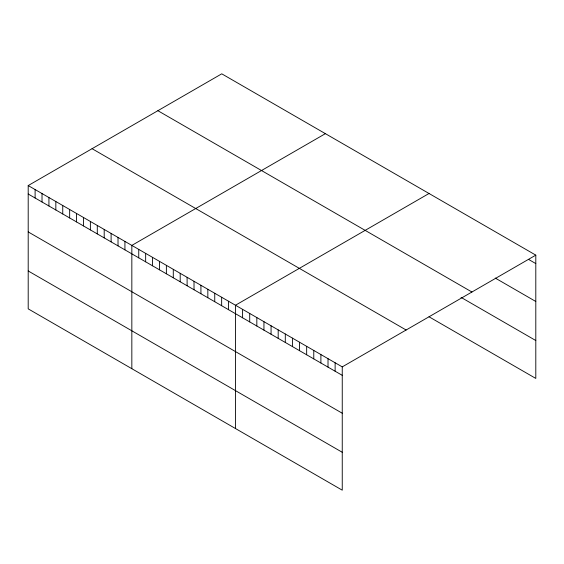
<?xml version="1.0" encoding="UTF-8"?>
<svg xmlns="http://www.w3.org/2000/svg" width="564" height="564" viewBox="0 0 564 564"><rect width="100%" height="100%" fill="white"/><g stroke="black" fill="none" stroke-linecap="round" stroke-linejoin="round"><path stroke-width="0.85" d="M28.2 185.57L342.249 366.882L342.249 490.179L28.2 308.861L28.2 185.57L221.751 73.821L535.8 255.139L535.8 378.43L429.021 316.785M325.386 133.661L131.835 245.403L131.835 368.694M429.021 193.494L235.47 305.237L235.47 428.527M342.249 366.882L535.8 255.139M528.679 259.475L535.8 263.585M495.227 278.059L535.8 301.486M157.878 110.699L471.927 292.018M461.056 297.383L535.8 340.536M92.073 148.692L406.122 330.01M28.2 194.016L342.249 375.335M28.2 231.917L342.249 413.229M28.2 270.96L342.249 452.279M335.129 362.772L335.129 371.225M328.015 358.662L328.015 367.115M320.895 354.552L320.895 363.004M313.774 350.441L313.774 358.894M306.661 346.338L306.661 354.784M299.54 342.228L299.54 350.674M292.42 338.118L292.42 346.564M285.299 334.008L285.299 342.454M278.186 329.898L278.186 338.344M271.065 325.788L271.065 334.233M263.945 321.677L263.945 330.123M256.832 317.567L256.832 326.013M249.711 313.457L249.711 321.903M242.59 309.347L242.59 317.793M228.561 301.246L228.561 309.699M221.652 297.256L221.652 305.709M214.743 293.273L214.743 301.719M207.834 289.283L207.834 297.729M200.925 285.292L200.925 293.738M194.016 281.302L194.016 289.755M187.107 277.312L187.107 285.765M180.198 273.328L180.198 281.774M173.289 269.338L173.289 277.784M166.38 265.348L166.38 273.794M159.471 261.358L159.471 269.803M152.562 257.367L152.562 265.82M145.653 253.384L145.653 261.83M138.744 249.394L138.744 257.84M124.926 241.413L124.926 249.859M118.017 237.423L118.017 245.876M111.108 233.433L111.108 241.886M104.199 229.449L104.199 237.895M97.29 225.459L97.29 233.905M90.381 221.469L90.381 229.915M83.472 217.478L83.472 225.931M76.563 213.488L76.563 221.941M69.654 209.505L69.654 217.951M62.745 205.515L62.745 213.96M55.836 201.524L55.836 209.97M48.927 197.534L48.927 205.987M42.018 193.544L42.018 201.997M35.109 189.56L35.109 198.006"/></g></svg>
